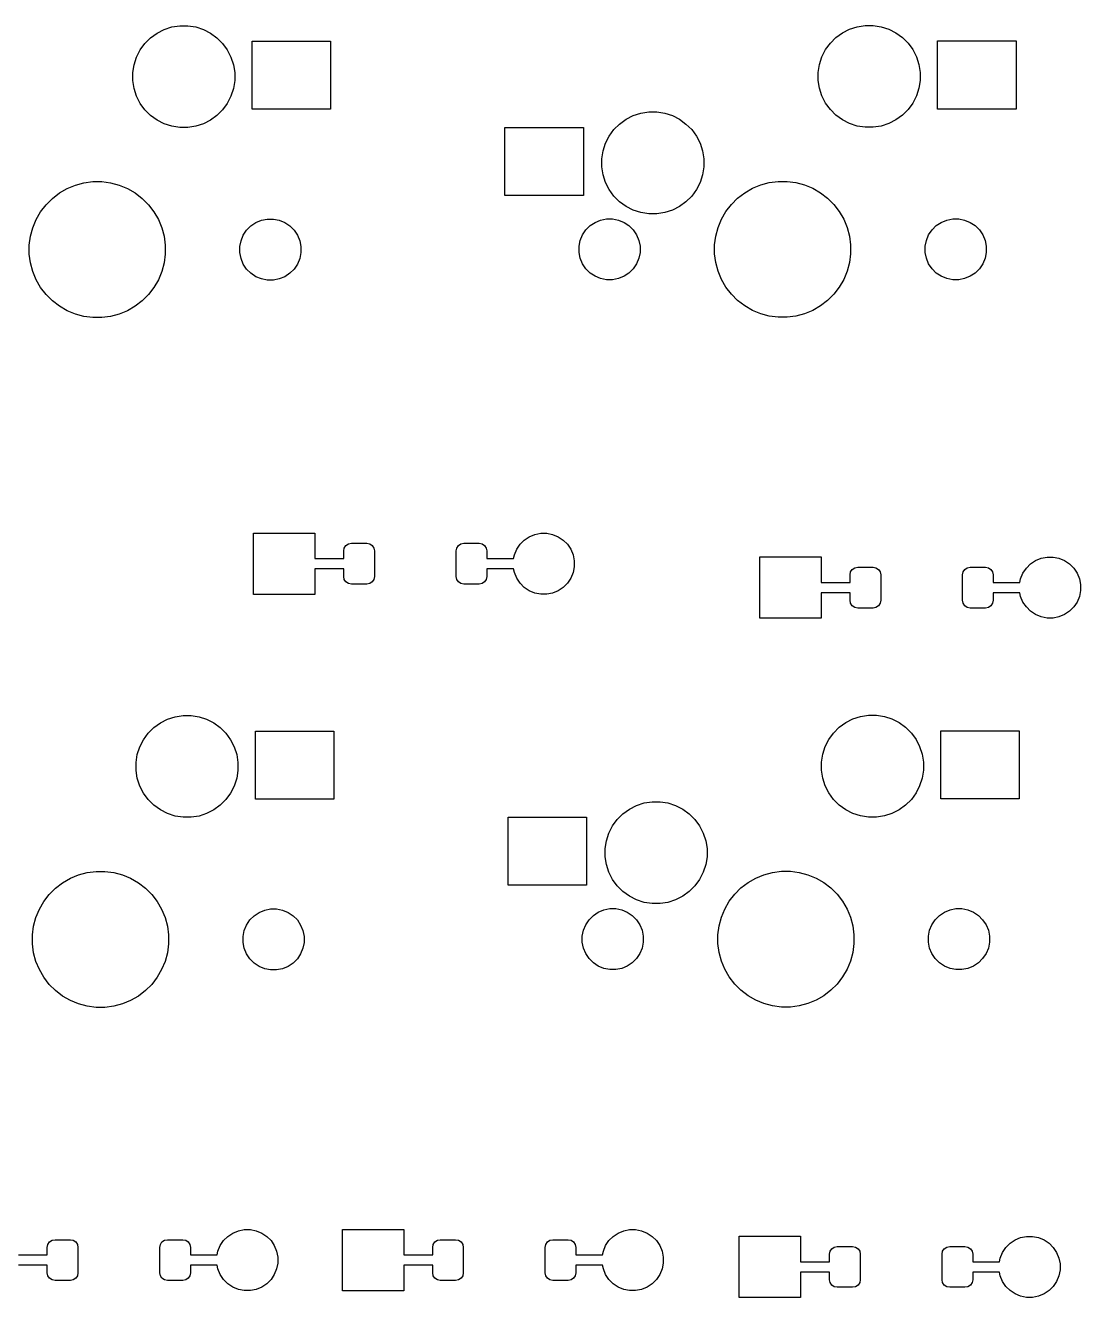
# Model space of a CAD drawing. Extents: x 2.6 to 14.2, y -9.4 to -3.9.
# Drawn here: x 12.917 to 14.136, y -5.369 to -3.898 of the extents above; entities that cross this region are included whole.
import ezdxf

# ---------------------------------------------------------------- set-up
doc = ezdxf.new("R2010")
doc.units = 0
doc.header["$MEASUREMENT"] = 0
doc.layers.add('BLACK', color=7, linetype='CONTINUOUS')

msp = doc.modelspace()

# ---------------------------------------------------------------- linework, layer by layer
at = {"layer": 'BLACK', "linetype": 'CONTINUOUS'}
for p, q in [((13.0547, -3.9187), (13.0612, -3.9122)), ((13.0612, -3.9122), (13.0687, -3.9067)), ((13.0687, -3.9067), (13.077, -3.9025)), ((13.077, -3.9025), (13.0858, -3.8997)), ((13.0858, -3.8997), (13.095, -3.8982)), ((13.095, -3.8982), (13.1042, -3.8982)), ((13.1042, -3.8982), (13.1134, -3.8997)), ((13.1134, -3.8997), (13.1222, -3.9025)), ((13.1222, -3.9025), (13.1304, -3.9067)), ((13.1304, -3.9067), (13.1379, -3.9122)), ((13.1379, -3.9122), (13.1445, -3.9187)), ((13.8467, -3.9184), (13.8532, -3.9119)), ((13.8532, -3.9119), (13.8607, -3.9064)), ((13.8607, -3.9064), (13.869, -3.9022)), ((13.869, -3.9022), (13.8778, -3.8994)), ((13.8778, -3.8994), (13.8869, -3.8979)), ((13.8869, -3.8979), (13.8962, -3.8979)), ((13.8962, -3.8979), (13.9054, -3.8994)), ((13.9054, -3.8994), (13.9142, -3.9022)), ((13.9142, -3.9022), (13.9224, -3.9064)), ((13.9224, -3.9064), (13.9299, -3.9119)), ((13.9299, -3.9119), (13.9365, -3.9184)), ((13.045, -3.9345), (13.0492, -3.9262)), ((13.0492, -3.9262), (13.0547, -3.9187)), ((13.1445, -3.9187), (13.1499, -3.9262)), ((13.1499, -3.9262), (13.1541, -3.9345)), ((13.1787, -3.9949), (13.1787, -3.9162)), ((13.1787, -3.9162), (13.2693, -3.9162)), ((13.2693, -3.9162), (13.2693, -3.9949)), ((13.837, -3.9342), (13.8412, -3.9259)), ((13.8412, -3.9259), (13.8467, -3.9184)), ((13.9365, -3.9184), (13.9419, -3.9259)), ((13.9419, -3.9259), (13.9461, -3.9342)), ((13.9707, -3.9946), (13.9707, -3.9159)), ((13.9707, -3.9159), (14.0613, -3.9159)), ((14.0613, -3.9159), (14.0613, -3.9946)), ((13.0422, -3.9433), (13.045, -3.9345)), ((13.1541, -3.9345), (13.157, -3.9433)), ((13.8341, -3.943), (13.837, -3.9342)), ((13.9461, -3.9342), (13.949, -3.943)), ((13.0407, -3.9525), (13.0422, -3.9433)), ((13.0407, -3.9617), (13.0407, -3.9525)), ((13.157, -3.9433), (13.1585, -3.9525)), ((13.1585, -3.9525), (13.1585, -3.9617)), ((13.8327, -3.9522), (13.8341, -3.943)), ((13.8327, -3.9614), (13.8327, -3.9522)), ((13.949, -3.943), (13.9504, -3.9522)), ((13.9504, -3.9522), (13.9504, -3.9614)), ((13.0422, -3.9709), (13.0407, -3.9617)), ((13.045, -3.9797), (13.0422, -3.9709)), ((13.157, -3.9709), (13.1541, -3.9797)), ((13.1585, -3.9617), (13.157, -3.9709)), ((13.8341, -3.9706), (13.8327, -3.9614)), ((13.837, -3.9794), (13.8341, -3.9706)), ((13.949, -3.9706), (13.9461, -3.9794)), ((13.9504, -3.9614), (13.949, -3.9706)), ((13.0492, -3.988), (13.045, -3.9797)), ((13.1541, -3.9797), (13.1499, -3.988)), ((13.8412, -3.9877), (13.837, -3.9794)), ((13.9461, -3.9794), (13.9419, -3.9877)), ((13.0547, -3.9955), (13.0492, -3.988)), ((13.0612, -4.002), (13.0547, -3.9955)), ((13.1445, -3.9955), (13.1379, -4.002)), ((13.1499, -3.988), (13.1445, -3.9955)), ((13.2693, -3.9949), (13.1787, -3.9949)), ((13.619, -4.0022), (13.6278, -3.9994)), ((13.6278, -3.9994), (13.6369, -3.9979)), ((13.6369, -3.9979), (13.6462, -3.9979)), ((13.6462, -3.9979), (13.6554, -3.9994)), ((13.6554, -3.9994), (13.6642, -4.0022)), ((13.8467, -3.9952), (13.8412, -3.9877)), ((13.8532, -4.0017), (13.8467, -3.9952)), ((13.9365, -3.9952), (13.9299, -4.0017)), ((13.9419, -3.9877), (13.9365, -3.9952)), ((14.0613, -3.9946), (13.9707, -3.9946)), ((13.0687, -4.0075), (13.0612, -4.002)), ((13.077, -4.0117), (13.0687, -4.0075)), ((13.0858, -4.0145), (13.077, -4.0117)), ((13.095, -4.016), (13.0858, -4.0145)), ((13.1134, -4.0145), (13.1042, -4.016)), ((13.1222, -4.0117), (13.1134, -4.0145)), ((13.1304, -4.0075), (13.1222, -4.0117)), ((13.1379, -4.002), (13.1304, -4.0075)), ((13.5967, -4.0184), (13.6032, -4.0119)), ((13.6032, -4.0119), (13.6107, -4.0064)), ((13.6107, -4.0064), (13.619, -4.0022)), ((13.6642, -4.0022), (13.6724, -4.0064)), ((13.6724, -4.0064), (13.6799, -4.0119)), ((13.6799, -4.0119), (13.6865, -4.0184)), ((13.8607, -4.0072), (13.8532, -4.0017)), ((13.869, -4.0114), (13.8607, -4.0072)), ((13.8778, -4.0142), (13.869, -4.0114)), ((13.8869, -4.0157), (13.8778, -4.0142)), ((13.9054, -4.0142), (13.8962, -4.0157)), ((13.9142, -4.0114), (13.9054, -4.0142)), ((13.9224, -4.0072), (13.9142, -4.0114)), ((13.9299, -4.0017), (13.9224, -4.0072)), ((13.1042, -4.016), (13.095, -4.016)), ((13.4707, -4.0946), (13.4707, -4.0159)), ((13.4707, -4.0159), (13.5613, -4.0159)), ((13.5613, -4.0159), (13.5613, -4.0946)), ((13.587, -4.0342), (13.5912, -4.0259)), ((13.5912, -4.0259), (13.5967, -4.0184)), ((13.6865, -4.0184), (13.6919, -4.0259)), ((13.6919, -4.0259), (13.6961, -4.0342)), ((13.8962, -4.0157), (13.8869, -4.0157)), ((13.5827, -4.0522), (13.5841, -4.043)), ((13.5841, -4.043), (13.587, -4.0342)), ((13.6961, -4.0342), (13.699, -4.043)), ((13.699, -4.043), (13.7004, -4.0522)), ((13.5827, -4.0614), (13.5827, -4.0522)), ((13.7004, -4.0522), (13.7004, -4.0614)), ((13.5841, -4.0706), (13.5827, -4.0614)), ((13.587, -4.0794), (13.5841, -4.0706)), ((13.699, -4.0706), (13.6961, -4.0794)), ((13.7004, -4.0614), (13.699, -4.0706)), ((12.9558, -4.0916), (12.9648, -4.0865)), ((12.9648, -4.0865), (12.9743, -4.0825)), ((12.9743, -4.0825), (12.9842, -4.0799)), ((12.9842, -4.0799), (12.9944, -4.0785)), ((12.9944, -4.0785), (13.0047, -4.0785)), ((13.0047, -4.0785), (13.0149, -4.0799)), ((13.0149, -4.0799), (13.0249, -4.0825)), ((13.0249, -4.0825), (13.0344, -4.0865)), ((13.0344, -4.0865), (13.0433, -4.0916)), ((13.5912, -4.0877), (13.587, -4.0794)), ((13.5967, -4.0952), (13.5912, -4.0877)), ((13.6919, -4.0877), (13.6865, -4.0952)), ((13.6961, -4.0794), (13.6919, -4.0877)), ((13.7478, -4.0913), (13.7567, -4.0862)), ((13.7567, -4.0862), (13.7663, -4.0822)), ((13.7663, -4.0822), (13.7762, -4.0796)), ((13.7762, -4.0796), (13.7864, -4.0782)), ((13.7864, -4.0782), (13.7967, -4.0782)), ((13.7967, -4.0782), (13.8069, -4.0796)), ((13.8069, -4.0796), (13.8169, -4.0822)), ((13.8169, -4.0822), (13.8264, -4.0862)), ((13.8264, -4.0862), (13.8353, -4.0913)), ((12.9404, -4.1052), (12.9477, -4.0979)), ((12.9477, -4.0979), (12.9558, -4.0916)), ((13.0433, -4.0916), (13.0515, -4.0979)), ((13.0515, -4.0979), (13.0588, -4.1052)), ((13.5613, -4.0946), (13.4707, -4.0946)), ((13.6032, -4.1017), (13.5967, -4.0952)), ((13.6107, -4.1072), (13.6032, -4.1017)), ((13.6799, -4.1017), (13.6724, -4.1072)), ((13.6865, -4.0952), (13.6799, -4.1017)), ((13.7324, -4.1049), (13.7396, -4.0976)), ((13.7396, -4.0976), (13.7478, -4.0913)), ((13.8353, -4.0913), (13.8435, -4.0976)), ((13.8435, -4.0976), (13.8508, -4.1049)), ((12.929, -4.1223), (12.9341, -4.1134)), ((12.9341, -4.1134), (12.9404, -4.1052)), ((13.0588, -4.1052), (13.0651, -4.1134)), ((13.0651, -4.1134), (13.0702, -4.1223)), ((13.619, -4.1114), (13.6107, -4.1072)), ((13.6278, -4.1142), (13.619, -4.1114)), ((13.6369, -4.1157), (13.6278, -4.1142)), ((13.6462, -4.1157), (13.6369, -4.1157)), ((13.6554, -4.1142), (13.6462, -4.1157)), ((13.6642, -4.1114), (13.6554, -4.1142)), ((13.6724, -4.1072), (13.6642, -4.1114)), ((13.7209, -4.122), (13.7261, -4.1131)), ((13.7261, -4.1131), (13.7324, -4.1049)), ((13.8508, -4.1049), (13.857, -4.1131)), ((13.857, -4.1131), (13.8622, -4.122)), ((12.9224, -4.1417), (12.925, -4.1318)), ((12.925, -4.1318), (12.929, -4.1223)), ((13.0702, -4.1223), (13.0741, -4.1318)), ((13.0741, -4.1318), (13.0768, -4.1417)), ((13.1722, -4.1346), (13.1771, -4.1297)), ((13.1771, -4.1297), (13.1829, -4.1259)), ((13.1829, -4.1259), (13.1893, -4.1232)), ((13.1893, -4.1232), (13.1961, -4.1218)), ((13.1961, -4.1218), (13.2031, -4.1218)), ((13.2031, -4.1218), (13.2099, -4.1232)), ((13.2099, -4.1232), (13.2163, -4.1259)), ((13.2163, -4.1259), (13.2221, -4.1297)), ((13.2221, -4.1297), (13.227, -4.1346)), ((13.5642, -4.1343), (13.5691, -4.1294)), ((13.5691, -4.1294), (13.5749, -4.1256)), ((13.5749, -4.1256), (13.5813, -4.1229)), ((13.5813, -4.1229), (13.5881, -4.1215)), ((13.5881, -4.1215), (13.595, -4.1215)), ((13.595, -4.1215), (13.6019, -4.1229)), ((13.6019, -4.1229), (13.6083, -4.1256)), ((13.6083, -4.1256), (13.614, -4.1294)), ((13.614, -4.1294), (13.619, -4.1343)), ((13.7143, -4.1414), (13.717, -4.1315)), ((13.717, -4.1315), (13.7209, -4.122)), ((13.8622, -4.122), (13.8661, -4.1315)), ((13.8661, -4.1315), (13.8688, -4.1414)), ((13.9642, -4.1343), (13.9691, -4.1294)), ((13.9691, -4.1294), (13.9749, -4.1256)), ((13.9749, -4.1256), (13.9813, -4.1229)), ((13.9813, -4.1229), (13.9881, -4.1215)), ((13.9881, -4.1215), (13.995, -4.1215)), ((13.995, -4.1215), (14.0019, -4.1229)), ((14.0019, -4.1229), (14.0083, -4.1256)), ((14.0083, -4.1256), (14.014, -4.1294)), ((14.014, -4.1294), (14.019, -4.1343)), ((12.921, -4.152), (12.9224, -4.1417)), ((13.0768, -4.1417), (13.0782, -4.152)), ((13.1643, -4.1536), (13.1657, -4.1468)), ((13.1657, -4.1468), (13.1683, -4.1404)), ((13.1683, -4.1404), (13.1722, -4.1346)), ((13.227, -4.1346), (13.2308, -4.1404)), ((13.2308, -4.1404), (13.2335, -4.1468)), ((13.2335, -4.1468), (13.2348, -4.1536)), ((13.5563, -4.1533), (13.5577, -4.1465)), ((13.5577, -4.1465), (13.5603, -4.1401)), ((13.5603, -4.1401), (13.5642, -4.1343)), ((13.619, -4.1343), (13.6228, -4.1401)), ((13.6228, -4.1401), (13.6255, -4.1465)), ((13.6255, -4.1465), (13.6268, -4.1533)), ((13.713, -4.1516), (13.7143, -4.1414)), ((13.8688, -4.1414), (13.8701, -4.1516)), ((13.9563, -4.1533), (13.9577, -4.1465)), ((13.9577, -4.1465), (13.9603, -4.1401)), ((13.9603, -4.1401), (13.9642, -4.1343)), ((14.019, -4.1343), (14.0228, -4.1401)), ((14.0228, -4.1401), (14.0255, -4.1465)), ((14.0255, -4.1465), (14.0268, -4.1533)), ((12.921, -4.1623), (12.921, -4.152)), ((12.9224, -4.1725), (12.921, -4.1623)), ((13.0782, -4.1623), (13.0768, -4.1725)), ((13.0782, -4.152), (13.0782, -4.1623)), ((13.1643, -4.1606), (13.1643, -4.1536)), ((13.1657, -4.1674), (13.1643, -4.1606)), ((13.2348, -4.1606), (13.2335, -4.1674)), ((13.2348, -4.1536), (13.2348, -4.1606)), ((13.5563, -4.1603), (13.5563, -4.1533)), ((13.5577, -4.1671), (13.5563, -4.1603)), ((13.6268, -4.1603), (13.6255, -4.1671)), ((13.6268, -4.1533), (13.6268, -4.1603)), ((13.713, -4.1619), (13.713, -4.1516)), ((13.7143, -4.1722), (13.713, -4.1619)), ((13.8701, -4.1619), (13.8688, -4.1722)), ((13.8701, -4.1516), (13.8701, -4.1619)), ((13.9563, -4.1603), (13.9563, -4.1533)), ((13.9577, -4.1671), (13.9563, -4.1603)), ((14.0268, -4.1603), (14.0255, -4.1671)), ((14.0268, -4.1533), (14.0268, -4.1603)), ((12.925, -4.1824), (12.9224, -4.1725)), ((13.0768, -4.1725), (13.0741, -4.1824)), ((13.1683, -4.1738), (13.1657, -4.1674)), ((13.1722, -4.1796), (13.1683, -4.1738)), ((13.2308, -4.1738), (13.227, -4.1796)), ((13.2335, -4.1674), (13.2308, -4.1738)), ((13.5603, -4.1735), (13.5577, -4.1671)), ((13.5642, -4.1793), (13.5603, -4.1735)), ((13.6228, -4.1735), (13.619, -4.1793)), ((13.6255, -4.1671), (13.6228, -4.1735)), ((13.717, -4.1821), (13.7143, -4.1722)), ((13.8688, -4.1722), (13.8661, -4.1821)), ((13.9603, -4.1735), (13.9577, -4.1671)), ((13.9642, -4.1793), (13.9603, -4.1735)), ((14.0228, -4.1735), (14.019, -4.1793)), ((14.0255, -4.1671), (14.0228, -4.1735)), ((12.929, -4.1919), (12.925, -4.1824)), ((13.0741, -4.1824), (13.0702, -4.1919)), ((13.1771, -4.1845), (13.1722, -4.1796)), ((13.1829, -4.1884), (13.1771, -4.1845)), ((13.1893, -4.191), (13.1829, -4.1884)), ((13.1961, -4.1924), (13.1893, -4.191)), ((13.2099, -4.191), (13.2031, -4.1924)), ((13.2163, -4.1884), (13.2099, -4.191)), ((13.2221, -4.1845), (13.2163, -4.1884)), ((13.227, -4.1796), (13.2221, -4.1845)), ((13.5691, -4.1842), (13.5642, -4.1793)), ((13.5749, -4.188), (13.5691, -4.1842)), ((13.5813, -4.1907), (13.5749, -4.188)), ((13.5881, -4.1921), (13.5813, -4.1907)), ((13.6019, -4.1907), (13.595, -4.1921)), ((13.6083, -4.188), (13.6019, -4.1907)), ((13.614, -4.1842), (13.6083, -4.188)), ((13.619, -4.1793), (13.614, -4.1842)), ((13.7209, -4.1916), (13.717, -4.1821)), ((13.7261, -4.2005), (13.7209, -4.1916)), ((13.8622, -4.1916), (13.857, -4.2005)), ((13.8661, -4.1821), (13.8622, -4.1916)), ((13.9691, -4.1842), (13.9642, -4.1793)), ((13.9749, -4.188), (13.9691, -4.1842)), ((13.9813, -4.1907), (13.9749, -4.188)), ((13.9881, -4.1921), (13.9813, -4.1907)), ((14.0019, -4.1907), (13.995, -4.1921)), ((14.0083, -4.188), (14.0019, -4.1907)), ((14.014, -4.1842), (14.0083, -4.188)), ((14.019, -4.1793), (14.014, -4.1842)), ((12.9341, -4.2008), (12.929, -4.1919)), ((12.9404, -4.209), (12.9341, -4.2008)), ((13.0651, -4.2008), (13.0588, -4.209)), ((13.0702, -4.1919), (13.0651, -4.2008)), ((13.2031, -4.1924), (13.1961, -4.1924)), ((13.595, -4.1921), (13.5881, -4.1921)), ((13.7324, -4.2087), (13.7261, -4.2005)), ((13.857, -4.2005), (13.8508, -4.2087)), ((13.995, -4.1921), (13.9881, -4.1921)), ((12.9477, -4.2163), (12.9404, -4.209)), ((12.9558, -4.2226), (12.9477, -4.2163)), ((13.0515, -4.2163), (13.0433, -4.2226)), ((13.0588, -4.209), (13.0515, -4.2163)), ((13.7396, -4.216), (13.7324, -4.2087)), ((13.7478, -4.2223), (13.7396, -4.216)), ((13.8435, -4.216), (13.8353, -4.2223)), ((13.8508, -4.2087), (13.8435, -4.216)), ((12.9648, -4.2277), (12.9558, -4.2226)), ((12.9743, -4.2317), (12.9648, -4.2277)), ((12.9842, -4.2343), (12.9743, -4.2317)), ((12.9944, -4.2357), (12.9842, -4.2343)), ((13.0047, -4.2357), (12.9944, -4.2357)), ((13.0149, -4.2343), (13.0047, -4.2357)), ((13.0249, -4.2317), (13.0149, -4.2343)), ((13.0344, -4.2277), (13.0249, -4.2317)), ((13.0433, -4.2226), (13.0344, -4.2277)), ((13.7567, -4.2274), (13.7478, -4.2223)), ((13.7663, -4.2314), (13.7567, -4.2274)), ((13.7762, -4.234), (13.7663, -4.2314)), ((13.7864, -4.2354), (13.7762, -4.234)), ((13.7967, -4.2354), (13.7864, -4.2354)), ((13.8069, -4.234), (13.7967, -4.2354)), ((13.8169, -4.2314), (13.8069, -4.234)), ((13.8264, -4.2274), (13.8169, -4.2314)), ((13.8353, -4.2223), (13.8264, -4.2274)), ((13.1801, -4.5557), (13.1801, -4.4849)), ((13.1801, -4.4849), (13.2509, -4.4849)), ((13.2509, -4.4849), (13.2509, -4.5144)), ((13.5052, -4.4864), (13.512, -4.485)), ((13.512, -4.485), (13.519, -4.485)), ((13.519, -4.485), (13.5258, -4.4864)), ((13.2851, -4.5022), (13.287, -4.4993)), ((13.287, -4.4993), (13.2899, -4.4974)), ((13.2899, -4.4974), (13.2933, -4.4967)), ((13.2933, -4.4967), (13.311, -4.4967)), ((13.311, -4.4967), (13.3144, -4.4974)), ((13.3144, -4.4974), (13.3173, -4.4993)), ((13.3173, -4.4993), (13.3192, -4.5022)), ((13.415, -4.5022), (13.4169, -4.4993)), ((13.4169, -4.4993), (13.4198, -4.4974)), ((13.4198, -4.4974), (13.4232, -4.4967)), ((13.4232, -4.4967), (13.4409, -4.4967)), ((13.4409, -4.4967), (13.4443, -4.4974)), ((13.4443, -4.4974), (13.4472, -4.4993)), ((13.4472, -4.4993), (13.4491, -4.5022)), ((13.4843, -4.5036), (13.4881, -4.4978)), ((13.4881, -4.4978), (13.493, -4.4929)), ((13.493, -4.4929), (13.4988, -4.4891)), ((13.4988, -4.4891), (13.5052, -4.4864)), ((13.5258, -4.4864), (13.5322, -4.4891)), ((13.5322, -4.4891), (13.538, -4.4929)), ((13.538, -4.4929), (13.5429, -4.4978)), ((13.5429, -4.4978), (13.5468, -4.5036)), ((13.2509, -4.5144), (13.2844, -4.5144)), ((13.2844, -4.5055), (13.2851, -4.5022)), ((13.2844, -4.5144), (13.2844, -4.5055)), ((13.3192, -4.5022), (13.3198, -4.5055)), ((13.3198, -4.5055), (13.3198, -4.5351)), ((13.4143, -4.5055), (13.415, -4.5022)), ((13.4143, -4.5351), (13.4143, -4.5055)), ((13.4491, -4.5022), (13.4498, -4.5055)), ((13.4498, -4.5055), (13.4498, -4.5144)), ((13.4498, -4.5144), (13.4807, -4.5144)), ((13.4807, -4.5144), (13.4816, -4.51)), ((13.4816, -4.51), (13.4843, -4.5036)), ((13.5468, -4.5036), (13.5494, -4.51)), ((13.5494, -4.51), (13.5508, -4.5168)), ((13.7651, -4.5833), (13.7651, -4.5124)), ((13.7651, -4.5124), (13.836, -4.5124)), ((13.836, -4.5124), (13.836, -4.542)), ((14.0839, -4.5166), (14.0903, -4.514)), ((14.0903, -4.514), (14.0971, -4.5126)), ((14.0971, -4.5126), (14.104, -4.5126)), ((14.104, -4.5126), (14.1108, -4.514)), ((14.1108, -4.514), (14.1173, -4.5166)), ((13.2844, -4.5262), (13.2509, -4.5262)), ((13.2509, -4.5262), (13.2509, -4.5557)), ((13.2844, -4.5351), (13.2844, -4.5262)), ((13.4807, -4.5262), (13.4498, -4.5262)), ((13.4498, -4.5262), (13.4498, -4.5351)), ((13.4816, -4.5306), (13.4807, -4.5262)), ((13.5508, -4.5238), (13.5494, -4.5306)), ((13.5508, -4.5168), (13.5508, -4.5238)), ((13.8695, -4.5331), (13.8701, -4.5297)), ((13.8701, -4.5297), (13.872, -4.5268)), ((13.872, -4.5268), (13.8749, -4.5249)), ((13.8749, -4.5249), (13.8783, -4.5242)), ((13.8783, -4.5242), (13.896, -4.5242)), ((13.896, -4.5242), (13.8994, -4.5249)), ((13.8994, -4.5249), (13.9023, -4.5268)), ((13.9023, -4.5268), (13.9042, -4.5297)), ((13.9042, -4.5297), (13.9049, -4.5331)), ((13.9994, -4.5331), (14, -4.5297)), ((14, -4.5297), (14.002, -4.5268)), ((14.002, -4.5268), (14.0048, -4.5249)), ((14.0048, -4.5249), (14.0082, -4.5242)), ((14.0082, -4.5242), (14.0259, -4.5242)), ((14.0259, -4.5242), (14.0293, -4.5249)), ((14.0293, -4.5249), (14.0322, -4.5268)), ((14.0322, -4.5268), (14.0341, -4.5297)), ((14.0341, -4.5297), (14.0348, -4.5331)), ((14.0693, -4.5312), (14.0732, -4.5254)), ((14.0732, -4.5254), (14.0781, -4.5205)), ((14.0781, -4.5205), (14.0839, -4.5166)), ((14.1173, -4.5166), (14.123, -4.5205)), ((14.123, -4.5205), (14.1279, -4.5254)), ((14.1279, -4.5254), (14.1318, -4.5312)), ((13.2851, -4.5385), (13.2844, -4.5351)), ((13.287, -4.5413), (13.2851, -4.5385)), ((13.2899, -4.5433), (13.287, -4.5413)), ((13.2933, -4.5439), (13.2899, -4.5433)), ((13.311, -4.5439), (13.2933, -4.5439)), ((13.3144, -4.5433), (13.311, -4.5439)), ((13.3173, -4.5413), (13.3144, -4.5433)), ((13.3192, -4.5385), (13.3173, -4.5413)), ((13.3198, -4.5351), (13.3192, -4.5385)), ((13.415, -4.5385), (13.4143, -4.5351)), ((13.4169, -4.5413), (13.415, -4.5385)), ((13.4198, -4.5433), (13.4169, -4.5413)), ((13.4232, -4.5439), (13.4198, -4.5433)), ((13.4409, -4.5439), (13.4232, -4.5439)), ((13.4443, -4.5433), (13.4409, -4.5439)), ((13.4472, -4.5413), (13.4443, -4.5433)), ((13.4491, -4.5385), (13.4472, -4.5413)), ((13.4498, -4.5351), (13.4491, -4.5385)), ((13.4843, -4.537), (13.4816, -4.5306)), ((13.4881, -4.5428), (13.4843, -4.537)), ((13.493, -4.5477), (13.4881, -4.5428)), ((13.5429, -4.5428), (13.538, -4.5477)), ((13.5468, -4.537), (13.5429, -4.5428)), ((13.5494, -4.5306), (13.5468, -4.537)), ((13.836, -4.542), (13.8695, -4.542)), ((13.8695, -4.542), (13.8695, -4.5331)), ((13.9049, -4.5331), (13.9049, -4.5626)), ((13.9994, -4.5626), (13.9994, -4.5331)), ((14.0348, -4.5331), (14.0348, -4.542)), ((14.0348, -4.542), (14.0658, -4.542)), ((14.0658, -4.542), (14.0666, -4.5376)), ((14.0666, -4.5376), (14.0693, -4.5312)), ((14.1318, -4.5312), (14.1345, -4.5376)), ((14.1345, -4.5376), (14.1358, -4.5444)), ((14.1358, -4.5444), (14.1358, -4.5513)), ((13.2509, -4.5557), (13.1801, -4.5557)), ((13.4988, -4.5516), (13.493, -4.5477)), ((13.5052, -4.5542), (13.4988, -4.5516)), ((13.512, -4.5556), (13.5052, -4.5542)), ((13.519, -4.5556), (13.512, -4.5556)), ((13.5258, -4.5542), (13.519, -4.5556)), ((13.5322, -4.5516), (13.5258, -4.5542)), ((13.538, -4.5477), (13.5322, -4.5516)), ((13.8695, -4.5538), (13.836, -4.5538)), ((13.836, -4.5538), (13.836, -4.5833)), ((13.8695, -4.5626), (13.8695, -4.5538)), ((14.0658, -4.5538), (14.0348, -4.5538)), ((14.0348, -4.5538), (14.0348, -4.5626)), ((14.0666, -4.5582), (14.0658, -4.5538)), ((14.0693, -4.5646), (14.0666, -4.5582)), ((14.1345, -4.5582), (14.1318, -4.5646)), ((14.1358, -4.5513), (14.1345, -4.5582)), ((13.8701, -4.566), (13.8695, -4.5626)), ((13.872, -4.5689), (13.8701, -4.566)), ((13.8749, -4.5708), (13.872, -4.5689)), ((13.8783, -4.5715), (13.8749, -4.5708)), ((13.896, -4.5715), (13.8783, -4.5715)), ((13.8994, -4.5708), (13.896, -4.5715)), ((13.9023, -4.5689), (13.8994, -4.5708)), ((13.9042, -4.566), (13.9023, -4.5689)), ((13.9049, -4.5626), (13.9042, -4.566)), ((14, -4.566), (13.9994, -4.5626)), ((14.002, -4.5689), (14, -4.566)), ((14.0048, -4.5708), (14.002, -4.5689)), ((14.0082, -4.5715), (14.0048, -4.5708)), ((14.0259, -4.5715), (14.0082, -4.5715)), ((14.0293, -4.5708), (14.0259, -4.5715)), ((14.0322, -4.5689), (14.0293, -4.5708)), ((14.0341, -4.566), (14.0322, -4.5689)), ((14.0348, -4.5626), (14.0341, -4.566)), ((14.0732, -4.5703), (14.0693, -4.5646)), ((14.0781, -4.5753), (14.0732, -4.5703)), ((14.1279, -4.5703), (14.123, -4.5753)), ((14.1318, -4.5646), (14.1279, -4.5703)), ((13.836, -4.5833), (13.7651, -4.5833)), ((14.0839, -4.5791), (14.0781, -4.5753)), ((14.0903, -4.5818), (14.0839, -4.5791)), ((14.0971, -4.5831), (14.0903, -4.5818)), ((14.104, -4.5831), (14.0971, -4.5831)), ((14.1108, -4.5818), (14.104, -4.5831)), ((14.1173, -4.5791), (14.1108, -4.5818)), ((14.123, -4.5753), (14.1173, -4.5791)), ((13.065, -4.7097), (13.0725, -4.7043)), ((13.0725, -4.7043), (13.0808, -4.7001)), ((13.0808, -4.7001), (13.0896, -4.6972)), ((13.0896, -4.6972), (13.0987, -4.6958)), ((13.0987, -4.6958), (13.108, -4.6958)), ((13.108, -4.6958), (13.1172, -4.6972)), ((13.1172, -4.6972), (13.126, -4.7001)), ((13.126, -4.7001), (13.1342, -4.7043)), ((13.1342, -4.7043), (13.1417, -4.7097)), ((13.857, -4.7094), (13.8645, -4.704)), ((13.8645, -4.704), (13.8728, -4.6998)), ((13.8728, -4.6998), (13.8816, -4.6969)), ((13.8816, -4.6969), (13.8907, -4.6955)), ((13.8907, -4.6955), (13.9, -4.6955)), ((13.9, -4.6955), (13.9091, -4.6969)), ((13.9091, -4.6969), (13.9179, -4.6998)), ((13.9179, -4.6998), (13.9262, -4.704)), ((13.9262, -4.704), (13.9337, -4.7094)), ((13.053, -4.7238), (13.0585, -4.7163)), ((13.0585, -4.7163), (13.065, -4.7097)), ((13.1417, -4.7097), (13.1483, -4.7163)), ((13.1483, -4.7163), (13.1537, -4.7238)), ((13.1825, -4.7924), (13.1825, -4.7137)), ((13.1825, -4.7137), (13.2731, -4.7137)), ((13.2731, -4.7137), (13.2731, -4.7924)), ((13.845, -4.7235), (13.8504, -4.716)), ((13.8504, -4.716), (13.857, -4.7094)), ((13.9337, -4.7094), (13.9403, -4.716)), ((13.9403, -4.716), (13.9457, -4.7235)), ((13.9745, -4.7921), (13.9745, -4.7134)), ((13.9745, -4.7134), (14.065, -4.7134)), ((14.065, -4.7134), (14.065, -4.7921)), ((13.0459, -4.7409), (13.0488, -4.7321)), ((13.0488, -4.7321), (13.053, -4.7238)), ((13.1537, -4.7238), (13.1579, -4.7321)), ((13.1579, -4.7321), (13.1608, -4.7409)), ((13.8379, -4.7406), (13.8408, -4.7317)), ((13.8408, -4.7317), (13.845, -4.7235)), ((13.9457, -4.7235), (13.9499, -4.7317)), ((13.9499, -4.7317), (13.9528, -4.7406)), ((13.0445, -4.75), (13.0459, -4.7409)), ((13.0445, -4.7593), (13.0445, -4.75)), ((13.1608, -4.7409), (13.1622, -4.75)), ((13.1622, -4.75), (13.1622, -4.7593)), ((13.8365, -4.7497), (13.8379, -4.7406)), ((13.8365, -4.759), (13.8365, -4.7497)), ((13.9528, -4.7406), (13.9542, -4.7497)), ((13.9542, -4.7497), (13.9542, -4.759)), ((13.0459, -4.7684), (13.0445, -4.7593)), ((13.1622, -4.7593), (13.1608, -4.7684)), ((13.8379, -4.7681), (13.8365, -4.759)), ((13.9542, -4.759), (13.9528, -4.7681)), ((13.0488, -4.7773), (13.0459, -4.7684)), ((13.053, -4.7855), (13.0488, -4.7773)), ((13.1579, -4.7773), (13.1537, -4.7855)), ((13.1608, -4.7684), (13.1579, -4.7773)), ((13.8408, -4.7769), (13.8379, -4.7681)), ((13.845, -4.7852), (13.8408, -4.7769)), ((13.9499, -4.7769), (13.9457, -4.7852)), ((13.9528, -4.7681), (13.9499, -4.7769)), ((13.0585, -4.793), (13.053, -4.7855)), ((13.065, -4.7996), (13.0585, -4.793)), ((13.1483, -4.793), (13.1417, -4.7996)), ((13.1537, -4.7855), (13.1483, -4.793)), ((13.2731, -4.7924), (13.1825, -4.7924)), ((13.8504, -4.7927), (13.845, -4.7852)), ((13.857, -4.7993), (13.8504, -4.7927)), ((13.9403, -4.7927), (13.9337, -4.7993)), ((13.9457, -4.7852), (13.9403, -4.7927)), ((14.065, -4.7921), (13.9745, -4.7921)), ((13.0725, -4.805), (13.065, -4.7996)), ((13.0808, -4.8092), (13.0725, -4.805)), ((13.0896, -4.8121), (13.0808, -4.8092)), ((13.126, -4.8092), (13.1172, -4.8121)), ((13.1342, -4.805), (13.126, -4.8092)), ((13.1417, -4.7996), (13.1342, -4.805)), ((13.6004, -4.816), (13.607, -4.8094)), ((13.607, -4.8094), (13.6145, -4.804)), ((13.6145, -4.804), (13.6228, -4.7998)), ((13.6228, -4.7998), (13.6316, -4.7969)), ((13.6316, -4.7969), (13.6407, -4.7955)), ((13.6407, -4.7955), (13.65, -4.7955)), ((13.65, -4.7955), (13.6591, -4.7969)), ((13.6591, -4.7969), (13.6679, -4.7998)), ((13.6679, -4.7998), (13.6762, -4.804)), ((13.6762, -4.804), (13.6837, -4.8094)), ((13.6837, -4.8094), (13.6903, -4.816)), ((13.8645, -4.8047), (13.857, -4.7993)), ((13.8728, -4.8089), (13.8645, -4.8047)), ((13.8816, -4.8118), (13.8728, -4.8089)), ((13.9179, -4.8089), (13.9091, -4.8118)), ((13.9262, -4.8047), (13.9179, -4.8089)), ((13.9337, -4.7993), (13.9262, -4.8047)), ((13.0987, -4.8135), (13.0896, -4.8121)), ((13.108, -4.8135), (13.0987, -4.8135)), ((13.1172, -4.8121), (13.108, -4.8135)), ((13.4745, -4.8921), (13.4745, -4.8134)), ((13.4745, -4.8134), (13.565, -4.8134)), ((13.565, -4.8134), (13.565, -4.8921)), ((13.5908, -4.8317), (13.595, -4.8235)), ((13.595, -4.8235), (13.6004, -4.816)), ((13.6903, -4.816), (13.6957, -4.8235)), ((13.6957, -4.8235), (13.6999, -4.8317)), ((13.8907, -4.8132), (13.8816, -4.8118)), ((13.9, -4.8132), (13.8907, -4.8132)), ((13.9091, -4.8118), (13.9, -4.8132)), ((13.5879, -4.8406), (13.5908, -4.8317)), ((13.6999, -4.8317), (13.7028, -4.8406)), ((13.5865, -4.8497), (13.5879, -4.8406)), ((13.5865, -4.859), (13.5865, -4.8497)), ((13.7028, -4.8406), (13.7042, -4.8497)), ((13.7042, -4.8497), (13.7042, -4.859)), ((13.5879, -4.8681), (13.5865, -4.859)), ((13.5908, -4.8769), (13.5879, -4.8681)), ((13.7028, -4.8681), (13.6999, -4.8769)), ((13.7042, -4.859), (13.7028, -4.8681)), ((12.9685, -4.884), (12.9781, -4.8801)), ((12.9781, -4.8801), (12.988, -4.8774)), ((12.988, -4.8774), (12.9982, -4.8761)), ((12.9982, -4.8761), (13.0085, -4.8761)), ((13.0085, -4.8761), (13.0187, -4.8774)), ((13.0187, -4.8774), (13.0287, -4.8801)), ((13.0287, -4.8801), (13.0382, -4.884)), ((13.595, -4.8852), (13.5908, -4.8769)), ((13.6999, -4.8769), (13.6957, -4.8852)), ((13.7605, -4.8837), (13.77, -4.8798)), ((13.77, -4.8798), (13.78, -4.8771)), ((13.78, -4.8771), (13.7902, -4.8758)), ((13.7902, -4.8758), (13.8005, -4.8758)), ((13.8005, -4.8758), (13.8107, -4.8771)), ((13.8107, -4.8771), (13.8207, -4.8798)), ((13.8207, -4.8798), (13.8302, -4.8837)), ((12.9442, -4.9027), (12.9515, -4.8955)), ((12.9515, -4.8955), (12.9596, -4.8892)), ((12.9596, -4.8892), (12.9685, -4.884)), ((13.0382, -4.884), (13.0471, -4.8892)), ((13.0471, -4.8892), (13.0553, -4.8955)), ((13.0553, -4.8955), (13.0626, -4.9027)), ((13.565, -4.8921), (13.4745, -4.8921)), ((13.6004, -4.8927), (13.595, -4.8852)), ((13.607, -4.8993), (13.6004, -4.8927)), ((13.6903, -4.8927), (13.6837, -4.8993)), ((13.6957, -4.8852), (13.6903, -4.8927)), ((13.7362, -4.9024), (13.7434, -4.8951)), ((13.7434, -4.8951), (13.7516, -4.8889)), ((13.7516, -4.8889), (13.7605, -4.8837)), ((13.8302, -4.8837), (13.8391, -4.8889)), ((13.8391, -4.8889), (13.8473, -4.8951)), ((13.8473, -4.8951), (13.8546, -4.9024)), ((12.9328, -4.9198), (12.9379, -4.9109)), ((12.9379, -4.9109), (12.9442, -4.9027)), ((13.0626, -4.9027), (13.0688, -4.9109)), ((13.0688, -4.9109), (13.074, -4.9198)), ((13.6145, -4.9047), (13.607, -4.8993)), ((13.6228, -4.9089), (13.6145, -4.9047)), ((13.6316, -4.9118), (13.6228, -4.9089)), ((13.6407, -4.9132), (13.6316, -4.9118)), ((13.6591, -4.9118), (13.65, -4.9132)), ((13.6679, -4.9089), (13.6591, -4.9118)), ((13.6762, -4.9047), (13.6679, -4.9089)), ((13.6837, -4.8993), (13.6762, -4.9047)), ((13.7247, -4.9195), (13.7299, -4.9106)), ((13.7299, -4.9106), (13.7362, -4.9024)), ((13.8546, -4.9024), (13.8608, -4.9106)), ((13.8608, -4.9106), (13.866, -4.9195)), ((12.9288, -4.9293), (12.9328, -4.9198)), ((13.074, -4.9198), (13.0779, -4.9293)), ((13.1809, -4.9273), (13.1867, -4.9234)), ((13.1867, -4.9234), (13.1931, -4.9207)), ((13.1931, -4.9207), (13.1999, -4.9194)), ((13.1999, -4.9194), (13.2068, -4.9194)), ((13.2068, -4.9194), (13.2137, -4.9207)), ((13.2137, -4.9207), (13.2201, -4.9234)), ((13.2201, -4.9234), (13.2258, -4.9273)), ((13.568, -4.9319), (13.5729, -4.927)), ((13.5729, -4.927), (13.5786, -4.9231)), ((13.5786, -4.9231), (13.5851, -4.9204)), ((13.5851, -4.9204), (13.5919, -4.9191)), ((13.5919, -4.9191), (13.5988, -4.9191)), ((13.5988, -4.9191), (13.6056, -4.9204)), ((13.6056, -4.9204), (13.6121, -4.9231)), ((13.6121, -4.9231), (13.6178, -4.927)), ((13.6178, -4.927), (13.6227, -4.9319)), ((13.65, -4.9132), (13.6407, -4.9132)), ((13.7208, -4.929), (13.7247, -4.9195)), ((13.866, -4.9195), (13.8699, -4.929)), ((13.968, -4.9319), (13.9729, -4.927)), ((13.9729, -4.927), (13.9786, -4.9231)), ((13.9786, -4.9231), (13.9851, -4.9204)), ((13.9851, -4.9204), (13.9919, -4.9191)), ((13.9919, -4.9191), (13.9988, -4.9191)), ((13.9988, -4.9191), (14.0056, -4.9204)), ((14.0056, -4.9204), (14.0121, -4.9231)), ((14.0121, -4.9231), (14.0178, -4.927)), ((14.0178, -4.927), (14.0227, -4.9319)), ((12.9248, -4.9495), (12.9261, -4.9393)), ((12.9261, -4.9393), (12.9288, -4.9293)), ((13.0779, -4.9293), (13.0806, -4.9393)), ((13.0806, -4.9393), (13.0819, -4.9495)), ((13.1695, -4.9444), (13.1721, -4.938)), ((13.1721, -4.938), (13.176, -4.9322)), ((13.176, -4.9322), (13.1809, -4.9273)), ((13.2258, -4.9273), (13.2308, -4.9322)), ((13.2308, -4.9322), (13.2346, -4.938)), ((13.2346, -4.938), (13.2373, -4.9444)), ((13.5614, -4.9441), (13.5641, -4.9376)), ((13.5641, -4.9376), (13.568, -4.9319)), ((13.6227, -4.9319), (13.6266, -4.9376)), ((13.6266, -4.9376), (13.6293, -4.9441)), ((13.7168, -4.9492), (13.7181, -4.939)), ((13.7181, -4.939), (13.7208, -4.929)), ((13.8699, -4.929), (13.8726, -4.939)), ((13.8726, -4.939), (13.8739, -4.9492)), ((13.9614, -4.9441), (13.9641, -4.9376)), ((13.9641, -4.9376), (13.968, -4.9319)), ((14.0227, -4.9319), (14.0266, -4.9376)), ((14.0266, -4.9376), (14.0293, -4.9441)), ((12.9248, -4.9598), (12.9248, -4.9495)), ((13.0819, -4.9495), (13.0819, -4.9598)), ((13.1681, -4.9512), (13.1695, -4.9444)), ((13.1681, -4.9581), (13.1681, -4.9512)), ((13.2373, -4.9444), (13.2386, -4.9512)), ((13.2386, -4.9512), (13.2386, -4.9581)), ((13.5601, -4.9509), (13.5614, -4.9441)), ((13.5601, -4.9578), (13.5601, -4.9509)), ((13.6293, -4.9441), (13.6306, -4.9509)), ((13.6306, -4.9509), (13.6306, -4.9578)), ((13.7168, -4.9595), (13.7168, -4.9492)), ((13.8739, -4.9492), (13.8739, -4.9595)), ((13.9601, -4.9509), (13.9614, -4.9441)), ((13.9601, -4.9578), (13.9601, -4.9509)), ((14.0293, -4.9441), (14.0306, -4.9509)), ((14.0306, -4.9509), (14.0306, -4.9578)), ((12.9261, -4.97), (12.9248, -4.9598)), ((12.9288, -4.98), (12.9261, -4.97)), ((13.0806, -4.97), (13.0779, -4.98)), ((13.0819, -4.9598), (13.0806, -4.97)), ((13.1695, -4.9649), (13.1681, -4.9581)), ((13.1721, -4.9714), (13.1695, -4.9649)), ((13.2373, -4.9649), (13.2346, -4.9714)), ((13.2386, -4.9581), (13.2373, -4.9649)), ((13.5614, -4.9646), (13.5601, -4.9578)), ((13.5641, -4.971), (13.5614, -4.9646)), ((13.568, -4.9768), (13.5641, -4.971)), ((13.6266, -4.971), (13.6227, -4.9768)), ((13.6293, -4.9646), (13.6266, -4.971)), ((13.6306, -4.9578), (13.6293, -4.9646)), ((13.7181, -4.9697), (13.7168, -4.9595)), ((13.7208, -4.9797), (13.7181, -4.9697)), ((13.8726, -4.9697), (13.8699, -4.9797)), ((13.8739, -4.9595), (13.8726, -4.9697)), ((13.9614, -4.9646), (13.9601, -4.9578)), ((13.9641, -4.971), (13.9614, -4.9646)), ((13.968, -4.9768), (13.9641, -4.971)), ((14.0266, -4.971), (14.0227, -4.9768)), ((14.0293, -4.9646), (14.0266, -4.971)), ((14.0306, -4.9578), (14.0293, -4.9646)), ((12.9328, -4.9895), (12.9288, -4.98)), ((13.0779, -4.98), (13.074, -4.9895)), ((13.176, -4.9771), (13.1721, -4.9714)), ((13.1809, -4.982), (13.176, -4.9771)), ((13.1867, -4.9859), (13.1809, -4.982)), ((13.1931, -4.9886), (13.1867, -4.9859)), ((13.2201, -4.9859), (13.2137, -4.9886)), ((13.2258, -4.982), (13.2201, -4.9859)), ((13.2308, -4.9771), (13.2258, -4.982)), ((13.2346, -4.9714), (13.2308, -4.9771)), ((13.5729, -4.9817), (13.568, -4.9768)), ((13.5786, -4.9856), (13.5729, -4.9817)), ((13.5851, -4.9883), (13.5786, -4.9856)), ((13.6121, -4.9856), (13.6056, -4.9883)), ((13.6178, -4.9817), (13.6121, -4.9856)), ((13.6227, -4.9768), (13.6178, -4.9817)), ((13.7247, -4.9892), (13.7208, -4.9797)), ((13.8699, -4.9797), (13.866, -4.9892)), ((13.9729, -4.9817), (13.968, -4.9768)), ((13.9786, -4.9856), (13.9729, -4.9817)), ((13.9851, -4.9883), (13.9786, -4.9856)), ((14.0121, -4.9856), (14.0056, -4.9883)), ((14.0178, -4.9817), (14.0121, -4.9856)), ((14.0227, -4.9768), (14.0178, -4.9817)), ((12.9379, -4.9984), (12.9328, -4.9895)), ((12.9442, -5.0066), (12.9379, -4.9984)), ((13.0688, -4.9984), (13.0626, -5.0066)), ((13.074, -4.9895), (13.0688, -4.9984)), ((13.1999, -4.9899), (13.1931, -4.9886)), ((13.2068, -4.9899), (13.1999, -4.9899)), ((13.2137, -4.9886), (13.2068, -4.9899)), ((13.5919, -4.9896), (13.5851, -4.9883)), ((13.5988, -4.9896), (13.5919, -4.9896)), ((13.6056, -4.9883), (13.5988, -4.9896)), ((13.7299, -4.9981), (13.7247, -4.9892)), ((13.7362, -5.0063), (13.7299, -4.9981)), ((13.8608, -4.9981), (13.8546, -5.0063)), ((13.866, -4.9892), (13.8608, -4.9981)), ((13.9919, -4.9896), (13.9851, -4.9883)), ((13.9988, -4.9896), (13.9919, -4.9896)), ((14.0056, -4.9883), (13.9988, -4.9896)), ((12.9515, -5.0139), (12.9442, -5.0066)), ((12.9596, -5.0201), (12.9515, -5.0139)), ((13.0553, -5.0139), (13.0471, -5.0201)), ((13.0626, -5.0066), (13.0553, -5.0139)), ((13.7434, -5.0135), (13.7362, -5.0063)), ((13.7516, -5.0198), (13.7434, -5.0135)), ((13.8473, -5.0135), (13.8391, -5.0198)), ((13.8546, -5.0063), (13.8473, -5.0135)), ((12.9685, -5.0253), (12.9596, -5.0201)), ((12.9781, -5.0292), (12.9685, -5.0253)), ((12.988, -5.0319), (12.9781, -5.0292)), ((13.0287, -5.0292), (13.0187, -5.0319)), ((13.0382, -5.0253), (13.0287, -5.0292)), ((13.0471, -5.0201), (13.0382, -5.0253)), ((13.7605, -5.025), (13.7516, -5.0198)), ((13.77, -5.0289), (13.7605, -5.025)), ((13.78, -5.0316), (13.77, -5.0289)), ((13.8207, -5.0289), (13.8107, -5.0316)), ((13.8302, -5.025), (13.8207, -5.0289)), ((13.8391, -5.0198), (13.8302, -5.025)), ((12.9982, -5.0332), (12.988, -5.0319)), ((13.0085, -5.0332), (12.9982, -5.0332)), ((13.0187, -5.0319), (13.0085, -5.0332)), ((13.7902, -5.0329), (13.78, -5.0316)), ((13.8005, -5.0329), (13.7902, -5.0329)), ((13.8107, -5.0316), (13.8005, -5.0329)), ((13.1505, -5.298), (13.1563, -5.2942)), ((13.1563, -5.2942), (13.1627, -5.2915)), ((13.1627, -5.2915), (13.1695, -5.2902)), ((13.1695, -5.2902), (13.1765, -5.2902)), ((13.1765, -5.2902), (13.1833, -5.2915)), ((13.1833, -5.2915), (13.1897, -5.2942)), ((13.1897, -5.2942), (13.1955, -5.298)), ((13.2828, -5.3609), (13.2828, -5.29)), ((13.2828, -5.29), (13.3537, -5.29)), ((13.3537, -5.29), (13.3537, -5.3195)), ((13.5958, -5.298), (13.6016, -5.2942)), ((13.6016, -5.2942), (13.608, -5.2915)), ((13.608, -5.2915), (13.6148, -5.2902)), ((13.6148, -5.2902), (13.6217, -5.2902)), ((13.6217, -5.2902), (13.6286, -5.2915)), ((13.6286, -5.2915), (13.635, -5.2942)), ((13.635, -5.2942), (13.6408, -5.298)), ((12.9419, -5.3107), (12.9426, -5.3073)), ((12.9426, -5.3073), (12.9445, -5.3044)), ((12.9445, -5.3044), (12.9474, -5.3025)), ((12.9474, -5.3025), (12.9508, -5.3018)), ((12.9508, -5.3018), (12.9685, -5.3018)), ((12.9685, -5.3018), (12.9719, -5.3025)), ((12.9719, -5.3025), (12.9747, -5.3044)), ((12.9747, -5.3044), (12.9767, -5.3073)), ((12.9767, -5.3073), (12.9773, -5.3107)), ((13.0718, -5.3107), (13.0725, -5.3073)), ((13.0725, -5.3073), (13.0744, -5.3044)), ((13.0744, -5.3044), (13.0773, -5.3025)), ((13.0773, -5.3025), (13.0807, -5.3018)), ((13.0807, -5.3018), (13.0984, -5.3018)), ((13.0984, -5.3018), (13.1018, -5.3025)), ((13.1018, -5.3025), (13.1047, -5.3044)), ((13.1047, -5.3044), (13.1066, -5.3073)), ((13.1066, -5.3073), (13.1072, -5.3107)), ((13.1391, -5.3151), (13.1417, -5.3087)), ((13.1417, -5.3087), (13.1456, -5.3029)), ((13.1456, -5.3029), (13.1505, -5.298)), ((13.1955, -5.298), (13.2004, -5.3029)), ((13.2004, -5.3029), (13.2042, -5.3087)), ((13.2042, -5.3087), (13.2069, -5.3151)), ((13.3872, -5.3107), (13.3878, -5.3073)), ((13.3878, -5.3073), (13.3898, -5.3044)), ((13.3898, -5.3044), (13.3926, -5.3025)), ((13.3926, -5.3025), (13.396, -5.3018)), ((13.396, -5.3018), (13.4137, -5.3018)), ((13.4137, -5.3018), (13.4171, -5.3025)), ((13.4171, -5.3025), (13.42, -5.3044)), ((13.42, -5.3044), (13.4219, -5.3073)), ((13.4219, -5.3073), (13.4226, -5.3107)), ((13.5171, -5.3107), (13.5178, -5.3073)), ((13.5178, -5.3073), (13.5197, -5.3044)), ((13.5197, -5.3044), (13.5226, -5.3025)), ((13.5226, -5.3025), (13.5259, -5.3018)), ((13.5259, -5.3018), (13.5437, -5.3018)), ((13.5437, -5.3018), (13.5471, -5.3025)), ((13.5471, -5.3025), (13.5499, -5.3044)), ((13.5499, -5.3044), (13.5518, -5.3073)), ((13.5518, -5.3073), (13.5525, -5.3107)), ((13.5844, -5.3151), (13.587, -5.3087)), ((13.587, -5.3087), (13.5909, -5.3029)), ((13.5909, -5.3029), (13.5958, -5.298)), ((13.6408, -5.298), (13.6457, -5.3029)), ((13.6457, -5.3029), (13.6495, -5.3087)), ((13.6495, -5.3087), (13.6522, -5.3151)), ((13.7415, -5.3687), (13.7415, -5.2979)), ((13.7415, -5.2979), (13.8124, -5.2979)), ((13.8124, -5.2979), (13.8124, -5.3274)), ((14.0495, -5.3108), (14.0545, -5.3059)), ((14.0545, -5.3059), (14.0602, -5.3021)), ((14.0602, -5.3021), (14.0666, -5.2994)), ((14.0666, -5.2994), (14.0735, -5.298)), ((14.0735, -5.298), (14.0804, -5.298)), ((14.0804, -5.298), (14.0872, -5.2994)), ((14.0872, -5.2994), (14.0936, -5.3021)), ((14.0936, -5.3021), (14.0994, -5.3059)), ((14.0994, -5.3059), (14.1043, -5.3108)), ((12.9084, -5.3195), (12.9419, -5.3195)), ((12.9419, -5.3195), (12.9419, -5.3107)), ((12.9773, -5.3107), (12.9773, -5.3402)), ((13.0718, -5.3402), (13.0718, -5.3107)), ((13.1072, -5.3107), (13.1072, -5.3195)), ((13.1072, -5.3195), (13.1382, -5.3195)), ((13.1382, -5.3195), (13.1391, -5.3151)), ((13.2069, -5.3151), (13.2083, -5.322)), ((13.2083, -5.322), (13.2083, -5.3289)), ((13.3537, -5.3195), (13.3872, -5.3195)), ((13.3872, -5.3195), (13.3872, -5.3107)), ((13.4226, -5.3107), (13.4226, -5.3402)), ((13.5171, -5.3402), (13.5171, -5.3107)), ((13.5525, -5.3107), (13.5525, -5.3195)), ((13.5525, -5.3195), (13.5835, -5.3195)), ((13.5835, -5.3195), (13.5844, -5.3151)), ((13.6522, -5.3151), (13.6535, -5.322)), ((13.6535, -5.322), (13.6535, -5.3289)), ((13.8458, -5.3185), (13.8465, -5.3151)), ((13.8458, -5.3274), (13.8458, -5.3185)), ((13.8465, -5.3151), (13.8484, -5.3123)), ((13.8484, -5.3123), (13.8513, -5.3104)), ((13.8513, -5.3104), (13.8547, -5.3097)), ((13.8547, -5.3097), (13.8724, -5.3097)), ((13.8724, -5.3097), (13.8758, -5.3104)), ((13.8758, -5.3104), (13.8787, -5.3123)), ((13.8787, -5.3123), (13.8806, -5.3151)), ((13.8806, -5.3151), (13.8813, -5.3185)), ((13.8813, -5.3185), (13.8813, -5.3481)), ((13.9758, -5.3185), (13.9764, -5.3151)), ((13.9758, -5.3481), (13.9758, -5.3185)), ((13.9764, -5.3151), (13.9783, -5.3123)), ((13.9783, -5.3123), (13.9812, -5.3104)), ((13.9812, -5.3104), (13.9846, -5.3097)), ((13.9846, -5.3097), (14.0023, -5.3097)), ((14.0023, -5.3097), (14.0057, -5.3104)), ((14.0057, -5.3104), (14.0086, -5.3123)), ((14.0086, -5.3123), (14.0105, -5.3151)), ((14.0105, -5.3151), (14.0112, -5.3185)), ((14.0112, -5.3185), (14.0112, -5.3274)), ((14.0422, -5.3274), (14.043, -5.323)), ((14.043, -5.323), (14.0457, -5.3166)), ((14.0457, -5.3166), (14.0495, -5.3108)), ((14.1043, -5.3108), (14.1082, -5.3166)), ((14.1082, -5.3166), (14.1108, -5.323)), ((14.1108, -5.323), (14.1122, -5.3298)), ((12.9419, -5.3313), (12.9084, -5.3313)), ((12.9419, -5.3402), (12.9419, -5.3313)), ((13.1382, -5.3313), (13.1072, -5.3313)), ((13.1072, -5.3313), (13.1072, -5.3402)), ((13.1391, -5.3357), (13.1382, -5.3313)), ((13.1417, -5.3421), (13.1391, -5.3357)), ((13.2069, -5.3357), (13.2042, -5.3421)), ((13.2083, -5.3289), (13.2069, -5.3357)), ((13.3872, -5.3313), (13.3537, -5.3313)), ((13.3537, -5.3313), (13.3537, -5.3609)), ((13.3872, -5.3402), (13.3872, -5.3313)), ((13.5835, -5.3313), (13.5525, -5.3313)), ((13.5525, -5.3313), (13.5525, -5.3402)), ((13.5844, -5.3357), (13.5835, -5.3313)), ((13.587, -5.3421), (13.5844, -5.3357)), ((13.6522, -5.3357), (13.6495, -5.3421)), ((13.6535, -5.3289), (13.6522, -5.3357)), ((13.8124, -5.3274), (13.8458, -5.3274)), ((14.0112, -5.3274), (14.0422, -5.3274)), ((14.1122, -5.3368), (14.1108, -5.3436)), ((14.1122, -5.3298), (14.1122, -5.3368)), ((12.9426, -5.3436), (12.9419, -5.3402)), ((12.9445, -5.3465), (12.9426, -5.3436)), ((12.9474, -5.3484), (12.9445, -5.3465)), ((12.9508, -5.349), (12.9474, -5.3484)), ((12.9685, -5.349), (12.9508, -5.349)), ((12.9719, -5.3484), (12.9685, -5.349)), ((12.9747, -5.3465), (12.9719, -5.3484)), ((12.9767, -5.3436), (12.9747, -5.3465)), ((12.9773, -5.3402), (12.9767, -5.3436)), ((13.0725, -5.3436), (13.0718, -5.3402)), ((13.0744, -5.3465), (13.0725, -5.3436)), ((13.0773, -5.3484), (13.0744, -5.3465)), ((13.0807, -5.349), (13.0773, -5.3484)), ((13.0984, -5.349), (13.0807, -5.349)), ((13.1018, -5.3484), (13.0984, -5.349)), ((13.1047, -5.3465), (13.1018, -5.3484)), ((13.1066, -5.3436), (13.1047, -5.3465)), ((13.1072, -5.3402), (13.1066, -5.3436)), ((13.1456, -5.3479), (13.1417, -5.3421)), ((13.1505, -5.3528), (13.1456, -5.3479)), ((13.1563, -5.3567), (13.1505, -5.3528)), ((13.1955, -5.3528), (13.1897, -5.3567)), ((13.2004, -5.3479), (13.1955, -5.3528)), ((13.2042, -5.3421), (13.2004, -5.3479)), ((13.3878, -5.3436), (13.3872, -5.3402)), ((13.3898, -5.3465), (13.3878, -5.3436)), ((13.3926, -5.3484), (13.3898, -5.3465)), ((13.396, -5.349), (13.3926, -5.3484)), ((13.4137, -5.349), (13.396, -5.349)), ((13.4171, -5.3484), (13.4137, -5.349)), ((13.42, -5.3465), (13.4171, -5.3484)), ((13.4219, -5.3436), (13.42, -5.3465)), ((13.4226, -5.3402), (13.4219, -5.3436)), ((13.5178, -5.3436), (13.5171, -5.3402)), ((13.5197, -5.3465), (13.5178, -5.3436)), ((13.5226, -5.3484), (13.5197, -5.3465)), ((13.5259, -5.349), (13.5226, -5.3484)), ((13.5437, -5.349), (13.5259, -5.349)), ((13.5471, -5.3484), (13.5437, -5.349)), ((13.5499, -5.3465), (13.5471, -5.3484)), ((13.5518, -5.3436), (13.5499, -5.3465)), ((13.5525, -5.3402), (13.5518, -5.3436)), ((13.5909, -5.3479), (13.587, -5.3421)), ((13.5958, -5.3528), (13.5909, -5.3479)), ((13.6016, -5.3567), (13.5958, -5.3528)), ((13.6408, -5.3528), (13.635, -5.3567)), ((13.6457, -5.3479), (13.6408, -5.3528)), ((13.6495, -5.3421), (13.6457, -5.3479)), ((13.8458, -5.3392), (13.8124, -5.3392)), ((13.8124, -5.3392), (13.8124, -5.3687)), ((13.8458, -5.3481), (13.8458, -5.3392)), ((13.8465, -5.3515), (13.8458, -5.3481)), ((13.8484, -5.3543), (13.8465, -5.3515)), ((13.8806, -5.3515), (13.8787, -5.3543)), ((13.8813, -5.3481), (13.8806, -5.3515)), ((13.9764, -5.3515), (13.9758, -5.3481)), ((13.9783, -5.3543), (13.9764, -5.3515)), ((14.0105, -5.3515), (14.0086, -5.3543)), ((14.0112, -5.3481), (14.0105, -5.3515)), ((14.0422, -5.3392), (14.0112, -5.3392)), ((14.0112, -5.3392), (14.0112, -5.3481)), ((14.043, -5.3436), (14.0422, -5.3392)), ((14.0457, -5.35), (14.043, -5.3436)), ((14.0495, -5.3558), (14.0457, -5.35)), ((14.1082, -5.35), (14.1043, -5.3558)), ((14.1108, -5.3436), (14.1082, -5.35)), ((13.1627, -5.3593), (13.1563, -5.3567)), ((13.1695, -5.3607), (13.1627, -5.3593)), ((13.1765, -5.3607), (13.1695, -5.3607)), ((13.1833, -5.3593), (13.1765, -5.3607)), ((13.1897, -5.3567), (13.1833, -5.3593)), ((13.3537, -5.3609), (13.2828, -5.3609)), ((13.608, -5.3593), (13.6016, -5.3567)), ((13.6148, -5.3607), (13.608, -5.3593)), ((13.6217, -5.3607), (13.6148, -5.3607)), ((13.6286, -5.3593), (13.6217, -5.3607)), ((13.635, -5.3567), (13.6286, -5.3593)), ((13.8513, -5.3562), (13.8484, -5.3543)), ((13.8547, -5.3569), (13.8513, -5.3562)), ((13.8724, -5.3569), (13.8547, -5.3569)), ((13.8758, -5.3562), (13.8724, -5.3569)), ((13.8787, -5.3543), (13.8758, -5.3562)), ((13.9812, -5.3562), (13.9783, -5.3543)), ((13.9846, -5.3569), (13.9812, -5.3562)), ((14.0023, -5.3569), (13.9846, -5.3569)), ((14.0057, -5.3562), (14.0023, -5.3569)), ((14.0086, -5.3543), (14.0057, -5.3562)), ((14.0545, -5.3607), (14.0495, -5.3558)), ((14.0602, -5.3645), (14.0545, -5.3607)), ((14.0666, -5.3672), (14.0602, -5.3645)), ((14.0735, -5.3686), (14.0666, -5.3672)), ((14.0872, -5.3672), (14.0804, -5.3686)), ((14.0936, -5.3645), (14.0872, -5.3672)), ((14.0994, -5.3607), (14.0936, -5.3645)), ((14.1043, -5.3558), (14.0994, -5.3607)), ((13.8124, -5.3687), (13.7415, -5.3687)), ((14.0804, -5.3686), (14.0735, -5.3686))]:
    msp.add_line(p, q, dxfattribs=at)

doc.saveas('drawing.dxf')
